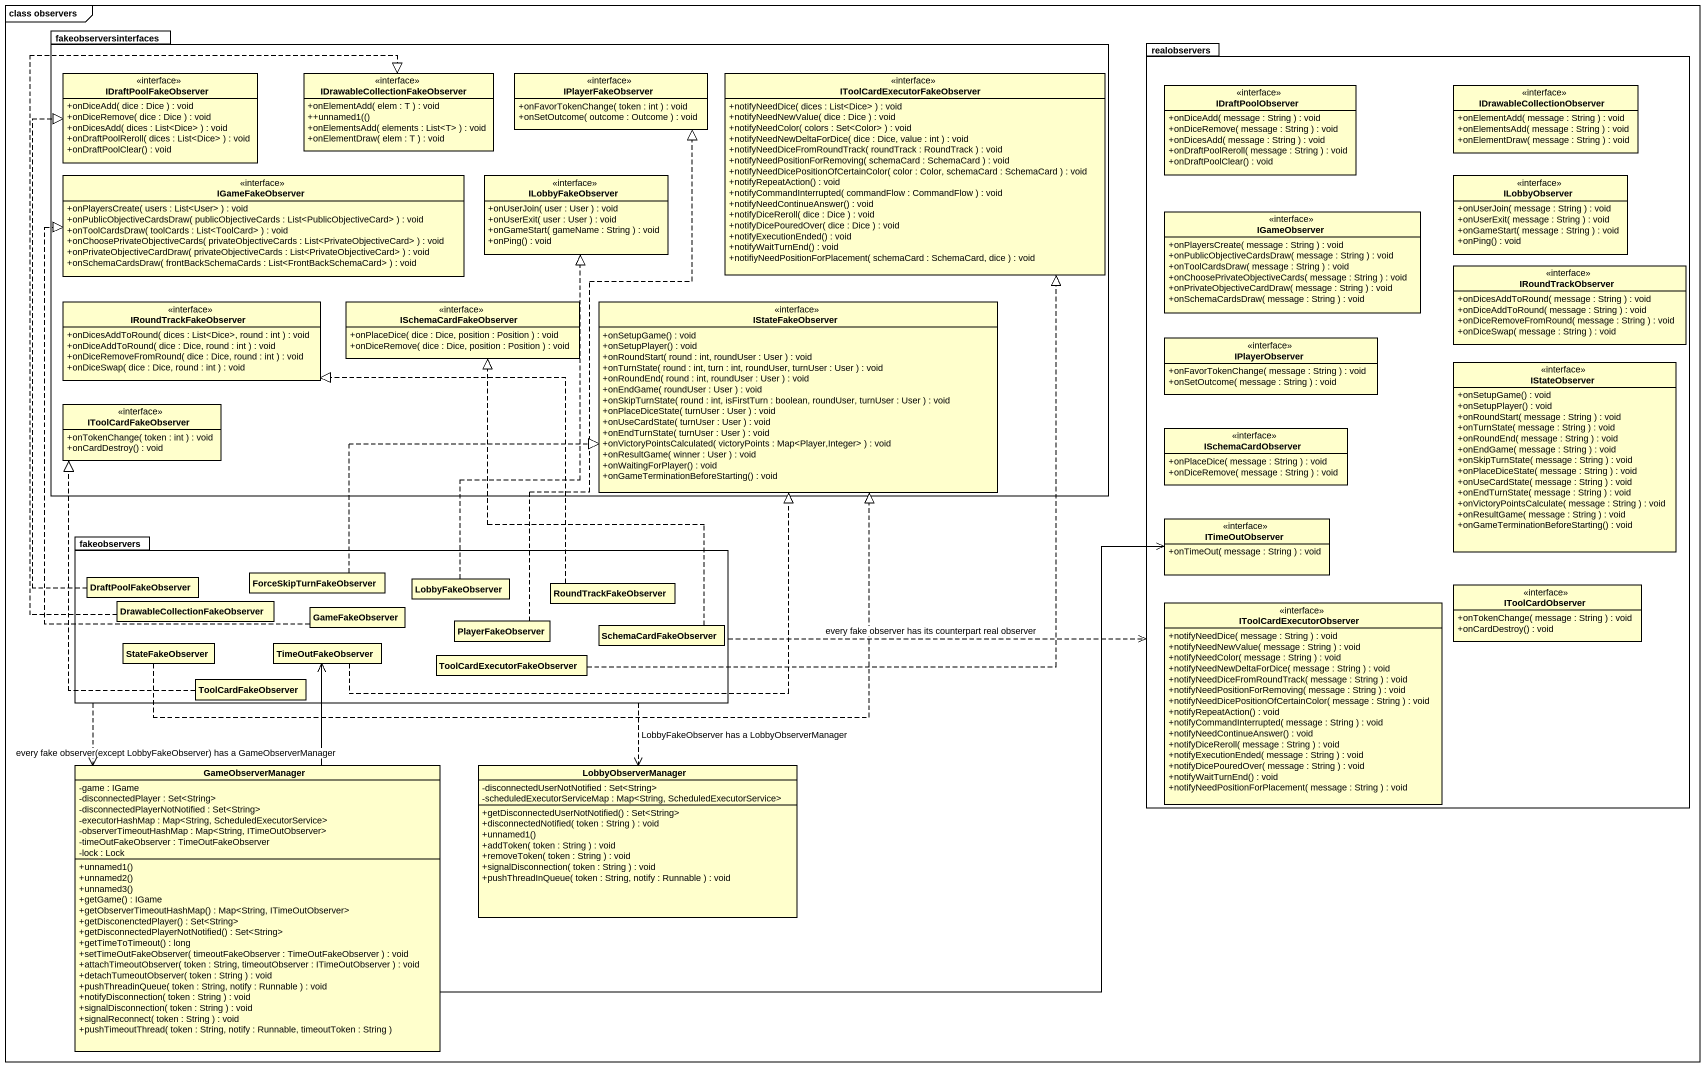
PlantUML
@startuml
mainframe class observers
hide circle
hide empty members
skinparam classAttributeIconSize 0
package fakeobserversinterfaces {
  interface IDraftPoolFakeObserver {
    +onDiceAdd( dice : Dice ) : void
    +onDiceRemove( dice : Dice ) : void
    +onDicesAdd( dices : List<Dice> ) : void
    +onDraftPoolReroll( dices : List<Dice> ) : void
    +onDraftPoolClear() : void
  }
  interface "IDrawableCollectionFakeObserver" as IDrawableCollectionFakeObser {
    +onElementAdd( elem : T ) : void
    ++unnamed1(()
    +onElementsAdd( elements : List<T> ) : void
    +onElementDraw( elem : T ) : void
  }
  interface IPlayerFakeObserver {
    +onFavorTokenChange( token : int ) : void
    +onSetOutcome( outcome : Outcome ) : void
  }
  interface "IToolCardExecutorFakeObserver" as IToolCardExecutorFakeObserve {
    +notifyNeedDice( dices : List<Dice> ) : void
    +notifyNeedNewValue( dice : Dice ) : void
    +notifyNeedColor( colors : Set~<Color> ) : void
    +notifyNeedNewDeltaForDice( dice : Dice, value : int ) : void
    +notifyNeedDiceFromRoundTrack( roundTrack : RoundTrack ) : void
    +notifyNeedPositionForRemoving( schemaCard : SchemaCard ) : void
    +notifyNeedDicePositionOfCertainColor( color : Color, schemaCard : SchemaCard ) : void
    +notifyRepeatAction() : void
    +notifyCommandInterrupted( commandFlow : CommandFlow ) : void
    +notifyNeedContinueAnswer() : void
    +notifyDiceReroll( dice : Dice ) : void
    +notifyDicePouredOver( dice : Dice ) : void
    +notifyExecutionEnded() : void
    +notifyWaitTurnEnd() : void
    +notifiyNeedPositionForPlacement( schemaCard : SchemaCard, dice ) : void
  }
  interface IGameFakeObserver {
    +onPlayersCreate( users : List<User> ) : void
    +onPublicObjectiveCardsDraw( publicObjectiveCards : List<PublicObjectiveCard> ) : void
    +onToolCardsDraw( toolCards : List<ToolCard> ) : void
    +onChoosePrivateObjectiveCards( privateObjectiveCards : List<PrivateObjectiveCard> ) : void
    +onPrivateObjectiveCardDraw( privateObjectiveCards : List<PrivateObjectiveCard> ) : void
    +onSchemaCardsDraw( frontBackSchemaCards : List<FrontBackSchemaCard> ) : void
  }
  interface ILobbyFakeObserver {
    +onUserJoin( user : User ) : void
    +onUserExit( user : User ) : void
    +onGameStart( gameName : String ) : void
    +onPing() : void
  }
  interface IRoundTrackFakeObserver {
    +onDicesAddToRound( dices : List<Dice>, round : int ) : void
    +onDiceAddToRound( dice : Dice, round : int ) : void
    +onDiceRemoveFromRound( dice : Dice, round : int ) : void
    +onDiceSwap( dice : Dice, round : int ) : void
  }
  interface ISchemaCardFakeObserver {
    +onPlaceDice( dice : Dice, position : Position ) : void
    +onDiceRemove( dice : Dice, position : Position ) : void
  }
  interface IStateFakeObserver {
    +onSetupGame() : void
    +onSetupPlayer() : void
    +onRoundStart( round : int, roundUser : User ) : void
    +onTurnState( round : int, turn : int, roundUser, turnUser : User ) : void
    +onRoundEnd( round : int, roundUser : User ) : void
    +onEndGame( roundUser : User ) : void
    +onSkipTurnState( round : int, isFirstTurn : boolean, roundUser, turnUser : User ) : void
    +onPlaceDiceState( turnUser : User ) : void
    +onUseCardState( turnUser : User ) : void
    +onEndTurnState( turnUser : User ) : void
    +onVictoryPointsCalculated( victoryPoints : Map<Player,Integer> ) : void
    +onResultGame( winner : User ) : void
    +onWaitingForPlayer() : void
    +onGameTerminationBeforeStarting() : void
  }
  interface IToolCardFakeObserver {
    +onTokenChange( token : int ) : void
    +onCardDestroy() : void
  }
}
package realobservers {
  interface IDraftPoolObserver {
    +onDiceAdd( message : String ) : void
    +onDiceRemove( message : String ) : void
    +onDicesAdd( message : String ) : void
    +onDraftPoolReroll( message : String ) : void
    +onDraftPoolClear() : void
  }
  interface IDrawableCollectionObserver {
    +onElementAdd( message : String ) : void
    +onElementsAdd( message : String ) : void
    +onElementDraw( message : String ) : void
  }
  interface IGameObserver {
    +onPlayersCreate( message : String ) : void
    +onPublicObjectiveCardsDraw( message : String ) : void
    +onToolCardsDraw( message : String ) : void
    +onChoosePrivateObjectiveCards( message : String ) : void
    +onPrivateObjectiveCardDraw( message : String ) : void
    +onSchemaCardsDraw( message : String ) : void
  }
  interface ILobbyObserver {
    +onUserJoin( message : String ) : void
    +onUserExit( message : String ) : void
    +onGameStart( message : String ) : void
    +onPing() : void
  }
  interface IRoundTrackObserver {
    +onDicesAddToRound( message : String ) : void
    +onDiceAddToRound( message : String ) : void
    +onDiceRemoveFromRound( message : String ) : void
    +onDiceSwap( message : String ) : void
  }
  interface IPlayerObserver {
    +onFavorTokenChange( message : String ) : void
    +onSetOutcome( message : String ) : void
  }
  interface IStateObserver {
    +onSetupGame() : void
    +onSetupPlayer() : void
    +onRoundStart( message : String ) : void
    +onTurnState( message : String ) : void
    +onRoundEnd( message : String ) : void
    +onEndGame( message : String ) : void
    +onSkipTurnState( message : String ) : void
    +onPlaceDiceState( message : String ) : void
    +onUseCardState( message : String ) : void
    +onEndTurnState( message : String ) : void
    +onVictoryPointsCalculate( message : String ) : void
    +onResultGame( message : String ) : void
    +onGameTerminationBeforeStarting() : void
  }
  interface ISchemaCardObserver {
    +onPlaceDice( message : String ) : void
    +onDiceRemove( message : String ) : void
  }
  interface ITimeOutObserver {
    +onTimeOut( message : String ) : void
  }
  interface IToolCardObserver {
    +onTokenChange( message : String ) : void
    +onCardDestroy() : void
  }
  interface IToolCardExecutorObserver {
    +notifyNeedDice( message : String ) : void
    +notifyNeedNewValue( message : String ) : void
    +notifyNeedColor( message : String ) : void
    +notifyNeedNewDeltaForDice( message : String ) : void
    +notifyNeedDiceFromRoundTrack( message : String ) : void
    +notifyNeedPositionForRemoving( message : String ) : void
    +notifyNeedDicePositionOfCertainColor( message : String ) : void
    +notifyRepeatAction() : void
    +notifyCommandInterrupted( message : String ) : void
    +notifyNeedContinueAnswer() : void
    +notifyDiceReroll( message : String ) : void
    +notifyExecutionEnded( message : String ) : void
    +notifyDicePouredOver( message : String ) : void
    +notifyWaitTurnEnd() : void
    +notifyNeedPositionForPlacement( message : String ) : void
  }
}
package fakeobservers {
  class DraftPoolFakeObserver
  class ForceSkipTurnFakeObserver
  class LobbyFakeObserver
  class RoundTrackFakeObserver
  class "DrawableCollectionFakeObserver" as DrawableCollectionFakeObserv
  class GameFakeObserver
  class PlayerFakeObserver
  class SchemaCardFakeObserver
  class StateFakeObserver
  class TimeOutFakeObserver
  class ToolCardExecutorFakeObserver
  class ToolCardFakeObserver
}
class GameObserverManager {
  -game : IGame
  -disconnectedPlayer : Set<String>
  -disconnectedPlayerNotNotified : Set<String>
  -executorHashMap : Map<String, ScheduledExecutorService>
  -observerTimeoutHashMap : Map<String, ITimeOutObserver>
  -timeOutFakeObserver : TimeOutFakeObserver
  -lock : Lock
  +unnamed1()
  +unnamed2()
  +unnamed3()
  +getGame() : IGame
  +getObserverTimeoutHashMap() : Map<String, ITimeOutObserver>
  +getDisconenctedPlayer() : Set<String>
  +getDisconnectedPlayerNotNotified() : Set<String>
  +getTimeToTimeout() : long
  +setTimeOutFakeObserver( timeoutFakeObserver : TimeOutFakeObserver ) : void
  +attachTimeoutObserver( token : String, timeoutObserver : ITimeOutObserver ) : void
  +detachTumeoutObserver( token : String ) : void
  +pushThreadinQueue( token : String, notify : Runnable ) : void
  +notifyDisconnection( token : String ) : void
  +signalDisconnection( token : String ) : void
  +signalReconnect( token : String ) : void
  +pushTimeoutThread( token : String, notify : Runnable, timeoutToken : String )
}
class LobbyObserverManager {
  -disconnectedUserNotNotified : Set<String>
  -scheduledExecutorServiceMap : Map<String, ScheduledExecutorService>
  +getDisconnectedUserNotNotified() : Set<String>
  +disconnectedNotified( token : String ) : void
  +unnamed1()
  +addToken( token : String ) : void
  +removeToken( token : String ) : void
  +signalDisconnection( token : String ) : void
  +pushThreadInQueue( token : String, notify : Runnable ) : void
}
fakeobservers .right.> realobservers : every fake observer has its counterpart real observer
fakeobservers ..> GameObserverManager : every fake observer(except LobbyFakeObserver) has a GameObserverManager
fakeobservers ..> LobbyObserverManager : LobbyFakeObserver has a LobbyObserverManager
DraftPoolFakeObserver .up.|> IDraftPoolFakeObserver
ForceSkipTurnFakeObserver .right.|> IStateFakeObserver
LobbyFakeObserver .up.|> ILobbyFakeObserver
RoundTrackFakeObserver .left.|> IRoundTrackFakeObserver
DrawableCollectionFakeObserv .up.|> IDrawableCollectionFakeObser
GameFakeObserver .up.|> IGameFakeObserver
PlayerFakeObserver .up.|> IPlayerFakeObserver
SchemaCardFakeObserver .up.|> ISchemaCardFakeObserver
StateFakeObserver .right.|> IStateFakeObserver
TimeOutFakeObserver .right.|> IStateFakeObserver
ToolCardExecutorFakeObserver .up.|> IToolCardExecutorFakeObserve
ToolCardFakeObserver .up.|> IToolCardFakeObserver
GameObserverManager -right-> ITimeOutObserver
GameObserverManager -up-> TimeOutFakeObserver
@enduml
